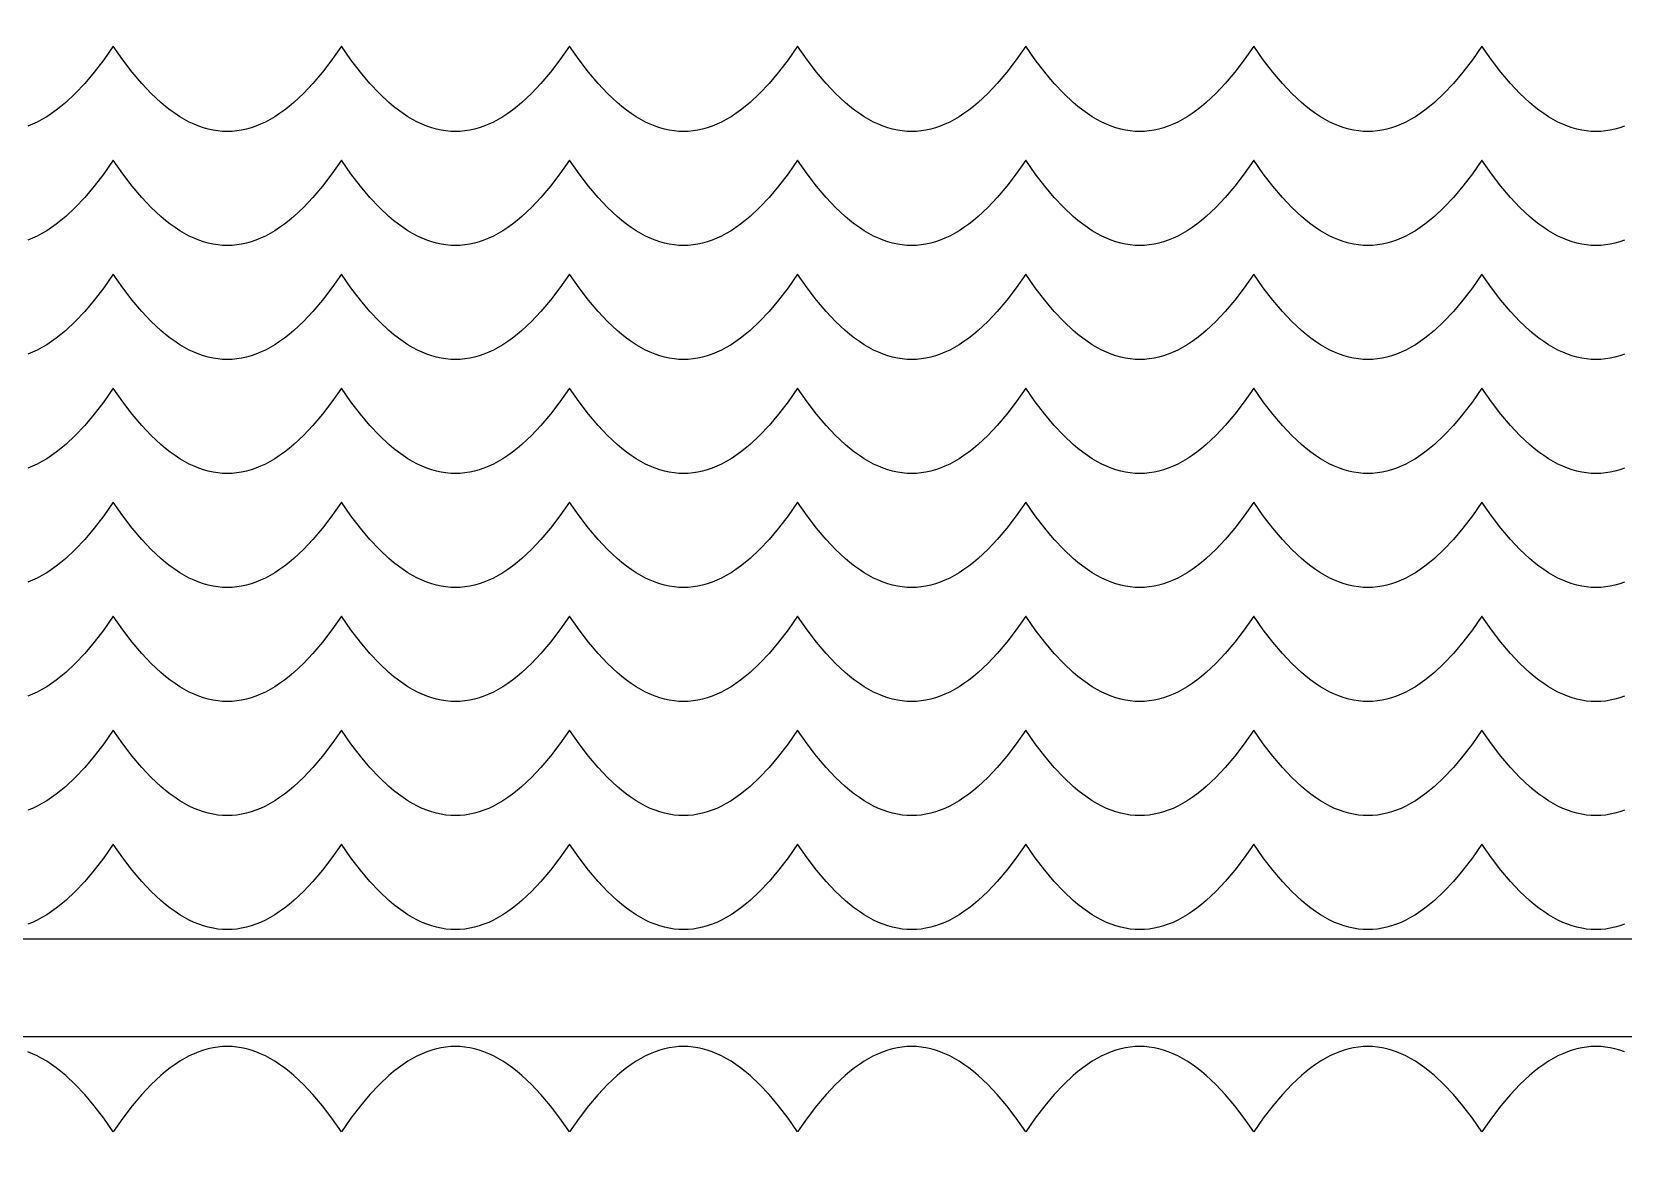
# Model space of a CAD drawing. Extents: x -831 to 1547, y -1426 to -385.
# Drawn here: x 61.6 to 124.4, y -667.8 to -623.8 of the extents above; entities that cross this region are included whole.
import ezdxf

# ---------------------------------------------------------------- set-up
doc = ezdxf.new("R2010")
doc.units = 0
doc.layers.add('CUT', color=18, linetype='CONTINUOUS')
doc.layers.add('ENGRAVE', color=1, linetype='CONTINUOUS')

msp = doc.modelspace()

# ---------------------------------------------------------------- linework, layer by layer
at = {"layer": 'CUT'}
for points in [[(1.841, -627.348), (-1.158, -627.348), (-1.158, -615.348), (1.842, -615.348), (1.841, -583.098), (253.842, -583.098), (253.842, -659.598), (1.842, -659.598)], [(1.841, -695.709), (-1.159, -695.709), (-1.159, -707.709), (1.842, -707.709), (1.841, -739.959), (253.842, -739.959), (253.842, -663.459), (1.842, -663.459)]]:
    msp.add_lwpolyline(points, close=True, dxfattribs=at)
at = {"layer": 'ENGRAVE'}
for points in [[(124.467, -627.512), (124.279, -627.576), (124.092, -627.629), (123.904, -627.67), (123.717, -627.699), (123.529, -627.717), (123.342, -627.723), (123.154, -627.717), (122.967, -627.699), (122.779, -627.67), (122.592, -627.629), (122.404, -627.576), (122.217, -627.512), (122.029, -627.436), (121.842, -627.348), (121.654, -627.248), (121.467, -627.137), (121.279, -627.014), (121.092, -626.879), (120.904, -626.733), (120.717, -626.574), (120.342, -626.223), (119.967, -625.824), (119.592, -625.379), (119.217, -624.887), (118.842, -624.348), (118.467, -624.887), (118.092, -625.379), (117.717, -625.824), (117.342, -626.223), (116.967, -626.574), (116.779, -626.733), (116.592, -626.879), (116.404, -627.014), (116.217, -627.137), (116.029, -627.248), (115.842, -627.348), (115.654, -627.436), (115.467, -627.512), (115.279, -627.576), (115.092, -627.629), (114.904, -627.67), (114.717, -627.699), (114.529, -627.717), (114.342, -627.723), (114.154, -627.717), (113.967, -627.699), (113.779, -627.67), (113.592, -627.629), (113.404, -627.576), (113.217, -627.512), (113.029, -627.436), (112.842, -627.348), (112.654, -627.248), (112.467, -627.137), (112.279, -627.014), (112.092, -626.879), (111.904, -626.733), (111.717, -626.574), (111.342, -626.223), (110.967, -625.824), (110.592, -625.379), (110.217, -624.887), (109.842, -624.348), (109.467, -624.887), (109.092, -625.379), (108.717, -625.824), (108.342, -626.223), (107.967, -626.574), (107.779, -626.733), (107.592, -626.879), (107.404, -627.014), (107.217, -627.137), (107.029, -627.248), (106.842, -627.348), (106.654, -627.436), (106.467, -627.512), (106.279, -627.576), (106.092, -627.629), (105.904, -627.67), (105.717, -627.699), (105.529, -627.717), (105.342, -627.723), (105.154, -627.717), (104.967, -627.699), (104.779, -627.67), (104.592, -627.629), (104.404, -627.576), (104.217, -627.512), (104.029, -627.436), (103.842, -627.348), (103.654, -627.248), (103.467, -627.137), (103.279, -627.014), (103.092, -626.879), (102.904, -626.733), (102.717, -626.574), (102.342, -626.223), (101.967, -625.824), (101.592, -625.379), (101.217, -624.887), (100.842, -624.348), (100.467, -624.887), (100.092, -625.379), (99.717, -625.824), (99.342, -626.223), (98.967, -626.574), (98.779, -626.733), (98.592, -626.879), (98.404, -627.014), (98.217, -627.137), (98.029, -627.248), (97.842, -627.348), (97.654, -627.436), (97.467, -627.512), (97.279, -627.576), (97.092, -627.629), (96.904, -627.67), (96.717, -627.699), (96.529, -627.717), (96.342, -627.723), (96.154, -627.717), (95.967, -627.699), (95.779, -627.67), (95.592, -627.629), (95.404, -627.576), (95.217, -627.512), (95.029, -627.436), (94.842, -627.348), (94.654, -627.248), (94.467, -627.137), (94.279, -627.014), (94.092, -626.879), (93.904, -626.733), (93.717, -626.574), (93.342, -626.223), (92.967, -625.824), (92.592, -625.379), (92.217, -624.887), (91.842, -624.348), (91.467, -624.887), (91.092, -625.379), (90.717, -625.824), (90.342, -626.223), (89.967, -626.574), (89.779, -626.733), (89.592, -626.879), (89.404, -627.014), (89.217, -627.137), (89.029, -627.248), (88.842, -627.348), (88.654, -627.436), (88.467, -627.512), (88.279, -627.576), (88.092, -627.629), (87.904, -627.67), (87.717, -627.699), (87.529, -627.717), (87.342, -627.723), (87.154, -627.717), (86.967, -627.699), (86.779, -627.67), (86.592, -627.629), (86.404, -627.576), (86.217, -627.512), (86.029, -627.436), (85.842, -627.348), (85.654, -627.248), (85.467, -627.137), (85.279, -627.014), (85.092, -626.879), (84.904, -626.733), (84.717, -626.574), (84.342, -626.223), (83.967, -625.824), (83.592, -625.379), (83.217, -624.887), (82.842, -624.348), (82.467, -624.887), (82.092, -625.379), (81.717, -625.824), (81.342, -626.223), (80.967, -626.574), (80.779, -626.733), (80.592, -626.879), (80.404, -627.014), (80.217, -627.137), (80.029, -627.248), (79.842, -627.348), (79.654, -627.436), (79.467, -627.512), (79.279, -627.576), (79.092, -627.629), (78.904, -627.67), (78.717, -627.699), (78.529, -627.717), (78.342, -627.723), (78.154, -627.717), (77.967, -627.699), (77.779, -627.67), (77.592, -627.629), (77.404, -627.576), (77.217, -627.512), (77.029, -627.436), (76.842, -627.348), (76.654, -627.248), (76.467, -627.137), (76.279, -627.014), (76.092, -626.879), (75.904, -626.733), (75.717, -626.574), (75.342, -626.223), (74.967, -625.824), (74.592, -625.379), (74.217, -624.887), (73.842, -624.348), (73.467, -624.887), (73.092, -625.379), (72.717, -625.824), (72.342, -626.223), (71.967, -626.574), (71.779, -626.733), (71.592, -626.879), (71.404, -627.014), (71.217, -627.137), (71.029, -627.248), (70.842, -627.348), (70.654, -627.436), (70.467, -627.512), (70.279, -627.576), (70.092, -627.629), (69.904, -627.67), (69.717, -627.699), (69.529, -627.717), (69.342, -627.723), (69.154, -627.717), (68.967, -627.699), (68.779, -627.67), (68.592, -627.629), (68.404, -627.576), (68.217, -627.512), (68.029, -627.436), (67.842, -627.348), (67.654, -627.248), (67.467, -627.137), (67.279, -627.014), (67.092, -626.879), (66.904, -626.733), (66.717, -626.574), (66.342, -626.223), (65.967, -625.824), (65.592, -625.379), (65.217, -624.887), (64.842, -624.348), (64.467, -624.887), (64.092, -625.379), (63.717, -625.824), (63.342, -626.223), (62.967, -626.574), (62.779, -626.733), (62.592, -626.879), (62.404, -627.014), (62.217, -627.137), (62.029, -627.248), (61.842, -627.348), (61.654, -627.436), (61.467, -627.512)], [(124.467, -632.012), (124.279, -632.076), (124.092, -632.129), (123.904, -632.17), (123.717, -632.199), (123.529, -632.217), (123.342, -632.223), (123.154, -632.217), (122.967, -632.199), (122.779, -632.17), (122.592, -632.129), (122.404, -632.076), (122.217, -632.012), (122.029, -631.936), (121.842, -631.848), (121.654, -631.748), (121.467, -631.637), (121.279, -631.514), (121.092, -631.379), (120.904, -631.233), (120.717, -631.074), (120.342, -630.723), (119.967, -630.324), (119.592, -629.879), (119.217, -629.387), (118.842, -628.848), (118.467, -629.387), (118.092, -629.879), (117.717, -630.324), (117.342, -630.723), (116.967, -631.074), (116.779, -631.233), (116.592, -631.379), (116.404, -631.514), (116.217, -631.637), (116.029, -631.748), (115.842, -631.848), (115.654, -631.936), (115.467, -632.012), (115.279, -632.076), (115.092, -632.129), (114.904, -632.17), (114.717, -632.199), (114.529, -632.217), (114.342, -632.223), (114.154, -632.217), (113.967, -632.199), (113.779, -632.17), (113.592, -632.129), (113.404, -632.076), (113.217, -632.012), (113.029, -631.936), (112.842, -631.848), (112.654, -631.748), (112.467, -631.637), (112.279, -631.514), (112.092, -631.379), (111.904, -631.233), (111.717, -631.074), (111.342, -630.723), (110.967, -630.324), (110.592, -629.879), (110.217, -629.387), (109.842, -628.848), (109.467, -629.387), (109.092, -629.879), (108.717, -630.324), (108.342, -630.723), (107.967, -631.074), (107.779, -631.233), (107.592, -631.379), (107.404, -631.514), (107.217, -631.637), (107.029, -631.748), (106.842, -631.848), (106.654, -631.936), (106.467, -632.012), (106.279, -632.076), (106.092, -632.129), (105.904, -632.17), (105.717, -632.199), (105.529, -632.217), (105.342, -632.223), (105.154, -632.217), (104.967, -632.199), (104.779, -632.17), (104.592, -632.129), (104.404, -632.076), (104.217, -632.012), (104.029, -631.936), (103.842, -631.848), (103.654, -631.748), (103.467, -631.637), (103.279, -631.514), (103.092, -631.379), (102.904, -631.233), (102.717, -631.074), (102.342, -630.723), (101.967, -630.324), (101.592, -629.879), (101.217, -629.387), (100.842, -628.848), (100.467, -629.387), (100.092, -629.879), (99.717, -630.324), (99.342, -630.723), (98.967, -631.074), (98.779, -631.233), (98.592, -631.379), (98.404, -631.514), (98.217, -631.637), (98.029, -631.748), (97.842, -631.848), (97.654, -631.936), (97.467, -632.012), (97.279, -632.076), (97.092, -632.129), (96.904, -632.17), (96.717, -632.199), (96.529, -632.217), (96.342, -632.223), (96.154, -632.217), (95.967, -632.199), (95.779, -632.17), (95.592, -632.129), (95.404, -632.076), (95.217, -632.012), (95.029, -631.936), (94.842, -631.848), (94.654, -631.748), (94.467, -631.637), (94.279, -631.514), (94.092, -631.379), (93.904, -631.233), (93.717, -631.074), (93.342, -630.723), (92.967, -630.324), (92.592, -629.879), (92.217, -629.387), (91.842, -628.848), (91.467, -629.387), (91.092, -629.879), (90.717, -630.324), (90.342, -630.723), (89.967, -631.074), (89.779, -631.233), (89.592, -631.379), (89.404, -631.514), (89.217, -631.637), (89.029, -631.748), (88.842, -631.848), (88.654, -631.936), (88.467, -632.012), (88.279, -632.076), (88.092, -632.129), (87.904, -632.17), (87.717, -632.199), (87.529, -632.217), (87.342, -632.223), (87.154, -632.217), (86.967, -632.199), (86.779, -632.17), (86.592, -632.129), (86.404, -632.076), (86.217, -632.012), (86.029, -631.936), (85.842, -631.848), (85.654, -631.748), (85.467, -631.637), (85.279, -631.514), (85.092, -631.379), (84.904, -631.233), (84.717, -631.074), (84.342, -630.723), (83.967, -630.324), (83.592, -629.879), (83.217, -629.387), (82.842, -628.848), (82.467, -629.387), (82.092, -629.879), (81.717, -630.324), (81.342, -630.723), (80.967, -631.074), (80.779, -631.233), (80.592, -631.379), (80.404, -631.514), (80.217, -631.637), (80.029, -631.748), (79.842, -631.848), (79.654, -631.936), (79.467, -632.012), (79.279, -632.076), (79.092, -632.129), (78.904, -632.17), (78.717, -632.199), (78.529, -632.217), (78.342, -632.223), (78.154, -632.217), (77.967, -632.199), (77.779, -632.17), (77.592, -632.129), (77.404, -632.076), (77.217, -632.012), (77.029, -631.936), (76.842, -631.848), (76.654, -631.748), (76.467, -631.637), (76.279, -631.514), (76.092, -631.379), (75.904, -631.233), (75.717, -631.074), (75.342, -630.723), (74.967, -630.324), (74.592, -629.879), (74.217, -629.387), (73.842, -628.848), (73.467, -629.387), (73.092, -629.879), (72.717, -630.324), (72.342, -630.723), (71.967, -631.074), (71.779, -631.233), (71.592, -631.379), (71.404, -631.514), (71.217, -631.637), (71.029, -631.748), (70.842, -631.848), (70.654, -631.936), (70.467, -632.012), (70.279, -632.076), (70.092, -632.129), (69.904, -632.17), (69.717, -632.199), (69.529, -632.217), (69.342, -632.223), (69.154, -632.217), (68.967, -632.199), (68.779, -632.17), (68.592, -632.129), (68.404, -632.076), (68.217, -632.012), (68.029, -631.936), (67.842, -631.848), (67.654, -631.748), (67.467, -631.637), (67.279, -631.514), (67.092, -631.379), (66.904, -631.233), (66.717, -631.074), (66.342, -630.723), (65.967, -630.324), (65.592, -629.879), (65.217, -629.387), (64.842, -628.848), (64.467, -629.387), (64.092, -629.879), (63.717, -630.324), (63.342, -630.723), (62.967, -631.074), (62.779, -631.233), (62.592, -631.379), (62.404, -631.514), (62.217, -631.637), (62.029, -631.748), (61.842, -631.848), (61.654, -631.936), (61.467, -632.012)], [(124.467, -636.512), (124.279, -636.576), (124.092, -636.629), (123.904, -636.67), (123.717, -636.699), (123.529, -636.717), (123.342, -636.723), (123.154, -636.717), (122.967, -636.699), (122.779, -636.67), (122.592, -636.629), (122.404, -636.576), (122.217, -636.512), (122.029, -636.436), (121.842, -636.348), (121.654, -636.248), (121.467, -636.137), (121.279, -636.014), (121.092, -635.879), (120.904, -635.733), (120.717, -635.574), (120.342, -635.223), (119.967, -634.824), (119.592, -634.379), (119.217, -633.887), (118.842, -633.348), (118.467, -633.887), (118.092, -634.379), (117.717, -634.824), (117.342, -635.223), (116.967, -635.574), (116.779, -635.733), (116.592, -635.879), (116.404, -636.014), (116.217, -636.137), (116.029, -636.248), (115.842, -636.348), (115.654, -636.436), (115.467, -636.512), (115.279, -636.576), (115.092, -636.629), (114.904, -636.67), (114.717, -636.699), (114.529, -636.717), (114.342, -636.723), (114.154, -636.717), (113.967, -636.699), (113.779, -636.67), (113.592, -636.629), (113.404, -636.576), (113.217, -636.512), (113.029, -636.436), (112.842, -636.348), (112.654, -636.248), (112.467, -636.137), (112.279, -636.014), (112.092, -635.879), (111.904, -635.733), (111.717, -635.574), (111.342, -635.223), (110.967, -634.824), (110.592, -634.379), (110.217, -633.887), (109.842, -633.348), (109.467, -633.887), (109.092, -634.379), (108.717, -634.824), (108.342, -635.223), (107.967, -635.574), (107.779, -635.733), (107.592, -635.879), (107.404, -636.014), (107.217, -636.137), (107.029, -636.248), (106.842, -636.348), (106.654, -636.436), (106.467, -636.512), (106.279, -636.576), (106.092, -636.629), (105.904, -636.67), (105.717, -636.699), (105.529, -636.717), (105.342, -636.723), (105.154, -636.717), (104.967, -636.699), (104.779, -636.67), (104.592, -636.629), (104.404, -636.576), (104.217, -636.512), (104.029, -636.436), (103.842, -636.348), (103.654, -636.248), (103.467, -636.137), (103.279, -636.014), (103.092, -635.879), (102.904, -635.733), (102.717, -635.574), (102.342, -635.223), (101.967, -634.824), (101.592, -634.379), (101.217, -633.887), (100.842, -633.348), (100.467, -633.887), (100.092, -634.379), (99.717, -634.824), (99.342, -635.223), (98.967, -635.574), (98.779, -635.733), (98.592, -635.879), (98.404, -636.014), (98.217, -636.137), (98.029, -636.248), (97.842, -636.348), (97.654, -636.436), (97.467, -636.512), (97.279, -636.576), (97.092, -636.629), (96.904, -636.67), (96.717, -636.699), (96.529, -636.717), (96.342, -636.723), (96.154, -636.717), (95.967, -636.699), (95.779, -636.67), (95.592, -636.629), (95.404, -636.576), (95.217, -636.512), (95.029, -636.436), (94.842, -636.348), (94.654, -636.248), (94.467, -636.137), (94.279, -636.014), (94.092, -635.879), (93.904, -635.733), (93.717, -635.574), (93.342, -635.223), (92.967, -634.824), (92.592, -634.379), (92.217, -633.887), (91.842, -633.348), (91.467, -633.887), (91.092, -634.379), (90.717, -634.824), (90.342, -635.223), (89.967, -635.574), (89.779, -635.733), (89.592, -635.879), (89.404, -636.014), (89.217, -636.137), (89.029, -636.248), (88.842, -636.348), (88.654, -636.436), (88.467, -636.512), (88.279, -636.576), (88.092, -636.629), (87.904, -636.67), (87.717, -636.699), (87.529, -636.717), (87.342, -636.723), (87.154, -636.717), (86.967, -636.699), (86.779, -636.67), (86.592, -636.629), (86.404, -636.576), (86.217, -636.512), (86.029, -636.436), (85.842, -636.348), (85.654, -636.248), (85.467, -636.137), (85.279, -636.014), (85.092, -635.879), (84.904, -635.733), (84.717, -635.574), (84.342, -635.223), (83.967, -634.824), (83.592, -634.379), (83.217, -633.887), (82.842, -633.348), (82.467, -633.887), (82.092, -634.379), (81.717, -634.824), (81.342, -635.223), (80.967, -635.574), (80.779, -635.733), (80.592, -635.879), (80.404, -636.014), (80.217, -636.137), (80.029, -636.248), (79.842, -636.348), (79.654, -636.436), (79.467, -636.512), (79.279, -636.576), (79.092, -636.629), (78.904, -636.67), (78.717, -636.699), (78.529, -636.717), (78.342, -636.723), (78.154, -636.717), (77.967, -636.699), (77.779, -636.67), (77.592, -636.629), (77.404, -636.576), (77.217, -636.512), (77.029, -636.436), (76.842, -636.348), (76.654, -636.248), (76.467, -636.137), (76.279, -636.014), (76.092, -635.879), (75.904, -635.733), (75.717, -635.574), (75.342, -635.223), (74.967, -634.824), (74.592, -634.379), (74.217, -633.887), (73.842, -633.348), (73.467, -633.887), (73.092, -634.379), (72.717, -634.824), (72.342, -635.223), (71.967, -635.574), (71.779, -635.733), (71.592, -635.879), (71.404, -636.014), (71.217, -636.137), (71.029, -636.248), (70.842, -636.348), (70.654, -636.436), (70.467, -636.512), (70.279, -636.576), (70.092, -636.629), (69.904, -636.67), (69.717, -636.699), (69.529, -636.717), (69.342, -636.723), (69.154, -636.717), (68.967, -636.699), (68.779, -636.67), (68.592, -636.629), (68.404, -636.576), (68.217, -636.512), (68.029, -636.436), (67.842, -636.348), (67.654, -636.248), (67.467, -636.137), (67.279, -636.014), (67.092, -635.879), (66.904, -635.733), (66.717, -635.574), (66.342, -635.223), (65.967, -634.824), (65.592, -634.379), (65.217, -633.887), (64.842, -633.348), (64.467, -633.887), (64.092, -634.379), (63.717, -634.824), (63.342, -635.223), (62.967, -635.574), (62.779, -635.733), (62.592, -635.879), (62.404, -636.014), (62.217, -636.137), (62.029, -636.248), (61.842, -636.348), (61.654, -636.436), (61.467, -636.512)], [(124.467, -641.012), (124.279, -641.076), (124.092, -641.129), (123.904, -641.17), (123.717, -641.199), (123.529, -641.217), (123.342, -641.223), (123.154, -641.217), (122.967, -641.199), (122.779, -641.17), (122.592, -641.129), (122.404, -641.076), (122.217, -641.012), (122.029, -640.936), (121.842, -640.848), (121.654, -640.748), (121.467, -640.637), (121.279, -640.514), (121.092, -640.379), (120.904, -640.233), (120.717, -640.074), (120.342, -639.723), (119.967, -639.324), (119.592, -638.879), (119.217, -638.387), (118.842, -637.848), (118.467, -638.387), (118.092, -638.879), (117.717, -639.324), (117.342, -639.723), (116.967, -640.074), (116.779, -640.233), (116.592, -640.379), (116.404, -640.514), (116.217, -640.637), (116.029, -640.748), (115.842, -640.848), (115.654, -640.936), (115.467, -641.012), (115.279, -641.076), (115.092, -641.129), (114.904, -641.17), (114.717, -641.199), (114.529, -641.217), (114.342, -641.223), (114.154, -641.217), (113.967, -641.199), (113.779, -641.17), (113.592, -641.129), (113.404, -641.076), (113.217, -641.012), (113.029, -640.936), (112.842, -640.848), (112.654, -640.748), (112.467, -640.637), (112.279, -640.514), (112.092, -640.379), (111.904, -640.233), (111.717, -640.074), (111.342, -639.723), (110.967, -639.324), (110.592, -638.879), (110.217, -638.387), (109.842, -637.848), (109.467, -638.387), (109.092, -638.879), (108.717, -639.324), (108.342, -639.723), (107.967, -640.074), (107.779, -640.233), (107.592, -640.379), (107.404, -640.514), (107.217, -640.637), (107.029, -640.748), (106.842, -640.848), (106.654, -640.936), (106.467, -641.012), (106.279, -641.076), (106.092, -641.129), (105.904, -641.17), (105.717, -641.199), (105.529, -641.217), (105.342, -641.223), (105.154, -641.217), (104.967, -641.199), (104.779, -641.17), (104.592, -641.129), (104.404, -641.076), (104.217, -641.012), (104.029, -640.936), (103.842, -640.848), (103.654, -640.748), (103.467, -640.637), (103.279, -640.514), (103.092, -640.379), (102.904, -640.233), (102.717, -640.074), (102.342, -639.723), (101.967, -639.324), (101.592, -638.879), (101.217, -638.387), (100.842, -637.848), (100.467, -638.387), (100.092, -638.879), (99.717, -639.324), (99.342, -639.723), (98.967, -640.074), (98.779, -640.233), (98.592, -640.379), (98.404, -640.514), (98.217, -640.637), (98.029, -640.748), (97.842, -640.848), (97.654, -640.936), (97.467, -641.012), (97.279, -641.076), (97.092, -641.129), (96.904, -641.17), (96.717, -641.199), (96.529, -641.217), (96.342, -641.223), (96.154, -641.217), (95.967, -641.199), (95.779, -641.17), (95.592, -641.129), (95.404, -641.076), (95.217, -641.012), (95.029, -640.936), (94.842, -640.848), (94.654, -640.748), (94.467, -640.637), (94.279, -640.514), (94.092, -640.379), (93.904, -640.233), (93.717, -640.074), (93.342, -639.723), (92.967, -639.324), (92.592, -638.879), (92.217, -638.387), (91.842, -637.848), (91.467, -638.387), (91.092, -638.879), (90.717, -639.324), (90.342, -639.723), (89.967, -640.074), (89.779, -640.233), (89.592, -640.379), (89.404, -640.514), (89.217, -640.637), (89.029, -640.748), (88.842, -640.848), (88.654, -640.936), (88.467, -641.012), (88.279, -641.076), (88.092, -641.129), (87.904, -641.17), (87.717, -641.199), (87.529, -641.217), (87.342, -641.223), (87.154, -641.217), (86.967, -641.199), (86.779, -641.17), (86.592, -641.129), (86.404, -641.076), (86.217, -641.012), (86.029, -640.936), (85.842, -640.848), (85.654, -640.748), (85.467, -640.637), (85.279, -640.514), (85.092, -640.379), (84.904, -640.233), (84.717, -640.074), (84.342, -639.723), (83.967, -639.324), (83.592, -638.879), (83.217, -638.387), (82.842, -637.848), (82.467, -638.387), (82.092, -638.879), (81.717, -639.324), (81.342, -639.723), (80.967, -640.074), (80.779, -640.233), (80.592, -640.379), (80.404, -640.514), (80.217, -640.637), (80.029, -640.748), (79.842, -640.848), (79.654, -640.936), (79.467, -641.012), (79.279, -641.076), (79.092, -641.129), (78.904, -641.17), (78.717, -641.199), (78.529, -641.217), (78.342, -641.223), (78.154, -641.217), (77.967, -641.199), (77.779, -641.17), (77.592, -641.129), (77.404, -641.076), (77.217, -641.012), (77.029, -640.936), (76.842, -640.848), (76.654, -640.748), (76.467, -640.637), (76.279, -640.514), (76.092, -640.379), (75.904, -640.233), (75.717, -640.074), (75.342, -639.723), (74.967, -639.324), (74.592, -638.879), (74.217, -638.387), (73.842, -637.848), (73.467, -638.387), (73.092, -638.879), (72.717, -639.324), (72.342, -639.723), (71.967, -640.074), (71.779, -640.233), (71.592, -640.379), (71.404, -640.514), (71.217, -640.637), (71.029, -640.748), (70.842, -640.848), (70.654, -640.936), (70.467, -641.012), (70.279, -641.076), (70.092, -641.129), (69.904, -641.17), (69.717, -641.199), (69.529, -641.217), (69.342, -641.223), (69.154, -641.217), (68.967, -641.199), (68.779, -641.17), (68.592, -641.129), (68.404, -641.076), (68.217, -641.012), (68.029, -640.936), (67.842, -640.848), (67.654, -640.748), (67.467, -640.637), (67.279, -640.514), (67.092, -640.379), (66.904, -640.233), (66.717, -640.074), (66.342, -639.723), (65.967, -639.324), (65.592, -638.879), (65.217, -638.387), (64.842, -637.848), (64.467, -638.387), (64.092, -638.879), (63.717, -639.324), (63.342, -639.723), (62.967, -640.074), (62.779, -640.233), (62.592, -640.379), (62.404, -640.514), (62.217, -640.637), (62.029, -640.748), (61.842, -640.848), (61.654, -640.936), (61.467, -641.012)], [(124.467, -645.512), (124.279, -645.576), (124.092, -645.629), (123.904, -645.67), (123.717, -645.699), (123.529, -645.717), (123.342, -645.723), (123.154, -645.717), (122.967, -645.699), (122.779, -645.67), (122.592, -645.629), (122.404, -645.576), (122.217, -645.512), (122.029, -645.436), (121.842, -645.348), (121.654, -645.248), (121.467, -645.137), (121.279, -645.014), (121.092, -644.879), (120.904, -644.733), (120.717, -644.574), (120.342, -644.223), (119.967, -643.824), (119.592, -643.379), (119.217, -642.887), (118.842, -642.348), (118.467, -642.887), (118.092, -643.379), (117.717, -643.824), (117.342, -644.223), (116.967, -644.574), (116.779, -644.733), (116.592, -644.879), (116.404, -645.014), (116.217, -645.137), (116.029, -645.248), (115.842, -645.348), (115.654, -645.436), (115.467, -645.512), (115.279, -645.576), (115.092, -645.629), (114.904, -645.67), (114.717, -645.699), (114.529, -645.717), (114.342, -645.723), (114.154, -645.717), (113.967, -645.699), (113.779, -645.67), (113.592, -645.629), (113.404, -645.576), (113.217, -645.512), (113.029, -645.436), (112.842, -645.348), (112.654, -645.248), (112.467, -645.137), (112.279, -645.014), (112.092, -644.879), (111.904, -644.733), (111.717, -644.574), (111.342, -644.223), (110.967, -643.824), (110.592, -643.379), (110.217, -642.887), (109.842, -642.348), (109.467, -642.887), (109.092, -643.379), (108.717, -643.824), (108.342, -644.223), (107.967, -644.574), (107.779, -644.733), (107.592, -644.879), (107.404, -645.014), (107.217, -645.137), (107.029, -645.248), (106.842, -645.348), (106.654, -645.436), (106.467, -645.512), (106.279, -645.576), (106.092, -645.629), (105.904, -645.67), (105.717, -645.699), (105.529, -645.717), (105.342, -645.723), (105.154, -645.717), (104.967, -645.699), (104.779, -645.67), (104.592, -645.629), (104.404, -645.576), (104.217, -645.512), (104.029, -645.436), (103.842, -645.348), (103.654, -645.248), (103.467, -645.137), (103.279, -645.014), (103.092, -644.879), (102.904, -644.733), (102.717, -644.574), (102.342, -644.223), (101.967, -643.824), (101.592, -643.379), (101.217, -642.887), (100.842, -642.348), (100.467, -642.887), (100.092, -643.379), (99.717, -643.824), (99.342, -644.223), (98.967, -644.574), (98.779, -644.733), (98.592, -644.879), (98.405, -645.014), (98.217, -645.137), (98.029, -645.248), (97.842, -645.348), (97.655, -645.436), (97.467, -645.512), (97.28, -645.576), (97.092, -645.629), (96.905, -645.67), (96.717, -645.699), (96.53, -645.717), (96.342, -645.723), (96.154, -645.717), (95.967, -645.699), (95.779, -645.67), (95.592, -645.629), (95.404, -645.576), (95.217, -645.512), (95.029, -645.436), (94.842, -645.348), (94.654, -645.248), (94.467, -645.137), (94.279, -645.014), (94.092, -644.879), (93.904, -644.733), (93.717, -644.574), (93.342, -644.223), (92.967, -643.824), (92.592, -643.379), (92.217, -642.887), (91.842, -642.348), (91.467, -642.887), (91.092, -643.379), (90.717, -643.824), (90.342, -644.223), (89.967, -644.574), (89.779, -644.733), (89.592, -644.879), (89.404, -645.014), (89.217, -645.137), (89.029, -645.248), (88.842, -645.348), (88.654, -645.436), (88.467, -645.512), (88.279, -645.576), (88.092, -645.629), (87.904, -645.67), (87.717, -645.699), (87.529, -645.717), (87.342, -645.723), (87.154, -645.717), (86.967, -645.699), (86.779, -645.67), (86.592, -645.629), (86.404, -645.576), (86.217, -645.512), (86.029, -645.436), (85.842, -645.348), (85.654, -645.248), (85.467, -645.137), (85.279, -645.014), (85.092, -644.879), (84.904, -644.733), (84.717, -644.574), (84.342, -644.223), (83.967, -643.824), (83.592, -643.379), (83.217, -642.887), (82.842, -642.348), (82.467, -642.887), (82.092, -643.379), (81.717, -643.824), (81.342, -644.223), (80.967, -644.574), (80.779, -644.733), (80.592, -644.879), (80.404, -645.014), (80.217, -645.137), (80.029, -645.248), (79.842, -645.348), (79.654, -645.436), (79.467, -645.512), (79.279, -645.576), (79.092, -645.629), (78.904, -645.67), (78.717, -645.699), (78.529, -645.717), (78.342, -645.723), (78.154, -645.717), (77.967, -645.699), (77.779, -645.67), (77.592, -645.629), (77.404, -645.576), (77.217, -645.512), (77.029, -645.436), (76.842, -645.348), (76.654, -645.248), (76.467, -645.137), (76.279, -645.014), (76.092, -644.879), (75.904, -644.733), (75.717, -644.574), (75.342, -644.223), (74.967, -643.824), (74.592, -643.379), (74.217, -642.887), (73.842, -642.348), (73.467, -642.887), (73.092, -643.379), (72.717, -643.824), (72.342, -644.223), (71.967, -644.574), (71.779, -644.733), (71.592, -644.879), (71.404, -645.014), (71.217, -645.137), (71.029, -645.248), (70.842, -645.348), (70.654, -645.436), (70.467, -645.512), (70.279, -645.576), (70.092, -645.629), (69.904, -645.67), (69.717, -645.699), (69.529, -645.717), (69.342, -645.723), (69.154, -645.717), (68.967, -645.699), (68.779, -645.67), (68.592, -645.629), (68.404, -645.576), (68.217, -645.512), (68.029, -645.436), (67.842, -645.348), (67.654, -645.248), (67.467, -645.137), (67.279, -645.014), (67.092, -644.879), (66.904, -644.733), (66.717, -644.574), (66.342, -644.223), (65.967, -643.824), (65.592, -643.379), (65.217, -642.887), (64.842, -642.348), (64.467, -642.887), (64.092, -643.379), (63.717, -643.824), (63.342, -644.223), (62.967, -644.574), (62.779, -644.733), (62.592, -644.879), (62.404, -645.014), (62.217, -645.137), (62.029, -645.248), (61.842, -645.348), (61.654, -645.436), (61.467, -645.512)], [(124.467, -650.012), (124.279, -650.076), (124.092, -650.129), (123.904, -650.17), (123.717, -650.2), (123.529, -650.217), (123.342, -650.223), (123.154, -650.217), (122.967, -650.2), (122.779, -650.17), (122.592, -650.129), (122.404, -650.076), (122.217, -650.012), (122.029, -649.936), (121.842, -649.848), (121.654, -649.748), (121.467, -649.637), (121.279, -649.514), (121.092, -649.379), (120.904, -649.233), (120.717, -649.074), (120.342, -648.723), (119.967, -648.324), (119.592, -647.879), (119.217, -647.387), (118.842, -646.848), (118.467, -647.387), (118.092, -647.879), (117.717, -648.325), (117.342, -648.723), (116.967, -649.074), (116.779, -649.233), (116.592, -649.379), (116.404, -649.514), (116.217, -649.637), (116.029, -649.748), (115.842, -649.848), (115.654, -649.936), (115.467, -650.012), (115.279, -650.076), (115.092, -650.129), (114.904, -650.17), (114.717, -650.199), (114.529, -650.217), (114.342, -650.223), (114.154, -650.217), (113.967, -650.199), (113.779, -650.17), (113.592, -650.129), (113.404, -650.076), (113.217, -650.012), (113.029, -649.936), (112.842, -649.848), (112.654, -649.748), (112.467, -649.637), (112.279, -649.514), (112.092, -649.379), (111.904, -649.233), (111.717, -649.074), (111.342, -648.723), (110.967, -648.324), (110.592, -647.879), (110.217, -647.387), (109.842, -646.848), (109.467, -647.387), (109.092, -647.879), (108.717, -648.324), (108.342, -648.723), (107.967, -649.074), (107.779, -649.233), (107.592, -649.379), (107.404, -649.514), (107.217, -649.637), (107.029, -649.748), (106.842, -649.848), (106.654, -649.936), (106.467, -650.012), (106.279, -650.076), (106.092, -650.129), (105.904, -650.17), (105.717, -650.199), (105.529, -650.217), (105.342, -650.223), (105.154, -650.217), (104.967, -650.199), (104.779, -650.17), (104.592, -650.129), (104.404, -650.076), (104.217, -650.012), (104.029, -649.936), (103.842, -649.848), (103.654, -649.748), (103.467, -649.637), (103.279, -649.514), (103.092, -649.379), (102.904, -649.233), (102.717, -649.074), (102.342, -648.723), (101.967, -648.324), (101.592, -647.879), (101.217, -647.387), (100.842, -646.848), (100.467, -647.387), (100.092, -647.879), (99.717, -648.324), (99.342, -648.723), (98.967, -649.074), (98.779, -649.233), (98.592, -649.379), (98.404, -649.514), (98.217, -649.637), (98.029, -649.748), (97.842, -649.848), (97.654, -649.936), (97.467, -650.012), (97.279, -650.076), (97.092, -650.129), (96.904, -650.17), (96.717, -650.199), (96.529, -650.217), (96.342, -650.223), (96.154, -650.217), (95.967, -650.199), (95.779, -650.17), (95.592, -650.129), (95.404, -650.076), (95.217, -650.012), (95.029, -649.936), (94.842, -649.848), (94.654, -649.748), (94.467, -649.637), (94.279, -649.514), (94.092, -649.379), (93.904, -649.233), (93.717, -649.074), (93.342, -648.723), (92.967, -648.324), (92.592, -647.879), (92.217, -647.387), (91.842, -646.848), (91.467, -647.387), (91.092, -647.879), (90.717, -648.324), (90.342, -648.723), (89.967, -649.074), (89.779, -649.233), (89.592, -649.379), (89.404, -649.514), (89.217, -649.637), (89.029, -649.748), (88.842, -649.848), (88.654, -649.936), (88.467, -650.012), (88.279, -650.076), (88.092, -650.129), (87.904, -650.17), (87.717, -650.199), (87.529, -650.217), (87.342, -650.223), (87.154, -650.217), (86.967, -650.199), (86.779, -650.17), (86.592, -650.129), (86.404, -650.076), (86.217, -650.012), (86.029, -649.936), (85.842, -649.848), (85.654, -649.748), (85.467, -649.637), (85.279, -649.514), (85.092, -649.379), (84.904, -649.233), (84.717, -649.074), (84.342, -648.723), (83.967, -648.324), (83.592, -647.879), (83.217, -647.387), (82.842, -646.848), (82.467, -647.387), (82.092, -647.879), (81.717, -648.324), (81.342, -648.723), (80.967, -649.074), (80.779, -649.233), (80.592, -649.379), (80.404, -649.514), (80.217, -649.637), (80.029, -649.748), (79.842, -649.848), (79.654, -649.936), (79.467, -650.012), (79.279, -650.076), (79.092, -650.129), (78.904, -650.17), (78.717, -650.199), (78.529, -650.217), (78.342, -650.223), (78.154, -650.217), (77.967, -650.199), (77.779, -650.17), (77.592, -650.129), (77.404, -650.076), (77.217, -650.012), (77.029, -649.936), (76.842, -649.848), (76.654, -649.748), (76.467, -649.637), (76.279, -649.514), (76.092, -649.379), (75.904, -649.233), (75.717, -649.074), (75.342, -648.723), (74.967, -648.324), (74.592, -647.879), (74.217, -647.387), (73.842, -646.848), (73.467, -647.387), (73.092, -647.879), (72.717, -648.324), (72.342, -648.723), (71.967, -649.074), (71.779, -649.233), (71.592, -649.379), (71.404, -649.514), (71.217, -649.637), (71.029, -649.748), (70.842, -649.848), (70.654, -649.936), (70.467, -650.012), (70.279, -650.076), (70.092, -650.129), (69.904, -650.17), (69.717, -650.199), (69.529, -650.217), (69.342, -650.223), (69.154, -650.217), (68.967, -650.199), (68.779, -650.17), (68.592, -650.129), (68.404, -650.076), (68.217, -650.012), (68.029, -649.936), (67.842, -649.848), (67.654, -649.748), (67.467, -649.637), (67.279, -649.514), (67.092, -649.379), (66.904, -649.233), (66.717, -649.074), (66.342, -648.723), (65.967, -648.324), (65.592, -647.879), (65.217, -647.387), (64.842, -646.848), (64.467, -647.387), (64.092, -647.879), (63.717, -648.324), (63.342, -648.723), (62.967, -649.074), (62.779, -649.233), (62.592, -649.379), (62.404, -649.514), (62.217, -649.637), (62.029, -649.748), (61.842, -649.848), (61.654, -649.936), (61.467, -650.012)], [(124.467, -654.512), (124.279, -654.576), (124.092, -654.629), (123.904, -654.67), (123.717, -654.7), (123.529, -654.717), (123.342, -654.723), (123.154, -654.717), (122.967, -654.7), (122.779, -654.67), (122.592, -654.629), (122.404, -654.576), (122.217, -654.512), (122.029, -654.436), (121.842, -654.348), (121.654, -654.248), (121.467, -654.137), (121.279, -654.014), (121.092, -653.879), (120.904, -653.733), (120.717, -653.574), (120.342, -653.223), (119.967, -652.824), (119.592, -652.379), (119.217, -651.887), (118.842, -651.348), (118.467, -651.887), (118.092, -652.379), (117.717, -652.824), (117.342, -653.223), (116.967, -653.574), (116.779, -653.733), (116.592, -653.879), (116.404, -654.014), (116.217, -654.137), (116.029, -654.248), (115.842, -654.348), (115.654, -654.436), (115.467, -654.512), (115.279, -654.576), (115.092, -654.629), (114.904, -654.67), (114.717, -654.699), (114.529, -654.717), (114.342, -654.723), (114.154, -654.717), (113.967, -654.699), (113.779, -654.67), (113.592, -654.629), (113.404, -654.576), (113.217, -654.512), (113.029, -654.436), (112.842, -654.348), (112.654, -654.248), (112.467, -654.137), (112.279, -654.014), (112.092, -653.879), (111.904, -653.733), (111.717, -653.574), (111.342, -653.223), (110.967, -652.824), (110.592, -652.379), (110.217, -651.887), (109.842, -651.348), (109.467, -651.887), (109.092, -652.379), (108.717, -652.824), (108.342, -653.223), (107.967, -653.574), (107.779, -653.733), (107.592, -653.879), (107.404, -654.014), (107.217, -654.137), (107.029, -654.248), (106.842, -654.348), (106.654, -654.436), (106.467, -654.512), (106.279, -654.576), (106.092, -654.629), (105.904, -654.67), (105.717, -654.699), (105.529, -654.717), (105.342, -654.723), (105.154, -654.717), (104.967, -654.699), (104.779, -654.67), (104.592, -654.629), (104.404, -654.576), (104.217, -654.512), (104.029, -654.436), (103.842, -654.348), (103.654, -654.248), (103.467, -654.137), (103.279, -654.014), (103.092, -653.879), (102.904, -653.733), (102.717, -653.574), (102.342, -653.223), (101.967, -652.824), (101.592, -652.379), (101.217, -651.887), (100.842, -651.348), (100.467, -651.887), (100.092, -652.379), (99.717, -652.824), (99.342, -653.223), (98.967, -653.574), (98.779, -653.733), (98.592, -653.879), (98.404, -654.014), (98.217, -654.137), (98.029, -654.248), (97.842, -654.348), (97.654, -654.436), (97.467, -654.512), (97.279, -654.576), (97.092, -654.629), (96.904, -654.67), (96.717, -654.699), (96.529, -654.717), (96.342, -654.723), (96.154, -654.717), (95.967, -654.699), (95.779, -654.67), (95.592, -654.629), (95.404, -654.576), (95.217, -654.512), (95.029, -654.436), (94.842, -654.348), (94.654, -654.248), (94.467, -654.137), (94.279, -654.014), (94.092, -653.879), (93.904, -653.733), (93.717, -653.574), (93.342, -653.223), (92.967, -652.824), (92.592, -652.379), (92.217, -651.887), (91.842, -651.348), (91.467, -651.887), (91.092, -652.379), (90.717, -652.824), (90.342, -653.223), (89.967, -653.574), (89.779, -653.733), (89.592, -653.879), (89.404, -654.014), (89.217, -654.137), (89.029, -654.248), (88.842, -654.348), (88.654, -654.436), (88.467, -654.512), (88.279, -654.576), (88.092, -654.629), (87.904, -654.67), (87.717, -654.699), (87.529, -654.717), (87.342, -654.723), (87.154, -654.717), (86.967, -654.699), (86.779, -654.67), (86.592, -654.629), (86.404, -654.576), (86.217, -654.512), (86.029, -654.436), (85.842, -654.348), (85.654, -654.248), (85.467, -654.137), (85.279, -654.014), (85.092, -653.879), (84.904, -653.733), (84.717, -653.574), (84.342, -653.223), (83.967, -652.824), (83.592, -652.379), (83.217, -651.887), (82.842, -651.348), (82.467, -651.887), (82.092, -652.379), (81.717, -652.824), (81.342, -653.223), (80.967, -653.574), (80.779, -653.733), (80.592, -653.879), (80.404, -654.014), (80.217, -654.137), (80.029, -654.248), (79.842, -654.348), (79.654, -654.436), (79.467, -654.512), (79.279, -654.576), (79.092, -654.629), (78.904, -654.67), (78.717, -654.699), (78.529, -654.717), (78.342, -654.723), (78.154, -654.717), (77.967, -654.699), (77.779, -654.67), (77.592, -654.629), (77.404, -654.576), (77.217, -654.512), (77.029, -654.436), (76.842, -654.348), (76.654, -654.248), (76.467, -654.137), (76.279, -654.014), (76.092, -653.879), (75.904, -653.733), (75.717, -653.574), (75.342, -653.223), (74.967, -652.824), (74.592, -652.379), (74.217, -651.887), (73.842, -651.348), (73.467, -651.887), (73.092, -652.379), (72.717, -652.824), (72.342, -653.223), (71.967, -653.574), (71.779, -653.733), (71.592, -653.879), (71.404, -654.014), (71.217, -654.137), (71.029, -654.248), (70.842, -654.348), (70.654, -654.436), (70.467, -654.512), (70.279, -654.576), (70.092, -654.629), (69.904, -654.67), (69.717, -654.699), (69.529, -654.717), (69.342, -654.723), (69.154, -654.717), (68.967, -654.699), (68.779, -654.67), (68.592, -654.629), (68.404, -654.576), (68.217, -654.512), (68.029, -654.436), (67.842, -654.348), (67.654, -654.248), (67.467, -654.137), (67.279, -654.014), (67.092, -653.879), (66.904, -653.733), (66.717, -653.574), (66.342, -653.223), (65.967, -652.824), (65.592, -652.379), (65.217, -651.887), (64.842, -651.348), (64.467, -651.887), (64.092, -652.379), (63.717, -652.824), (63.342, -653.223), (62.967, -653.574), (62.779, -653.733), (62.592, -653.879), (62.404, -654.014), (62.217, -654.137), (62.029, -654.248), (61.842, -654.348), (61.654, -654.436), (61.467, -654.512)], [(124.467, -659.012), (124.279, -659.076), (124.092, -659.129), (123.904, -659.17), (123.717, -659.2), (123.529, -659.217), (123.342, -659.223), (123.154, -659.217), (122.967, -659.2), (122.779, -659.17), (122.592, -659.129), (122.404, -659.076), (122.217, -659.012), (122.029, -658.936), (121.842, -658.848), (121.654, -658.748), (121.467, -658.637), (121.279, -658.514), (121.092, -658.379), (120.904, -658.233), (120.717, -658.074), (120.342, -657.723), (119.967, -657.324), (119.592, -656.879), (119.217, -656.387), (118.842, -655.848), (118.467, -656.387), (118.092, -656.879), (117.717, -657.324), (117.342, -657.723), (116.967, -658.074), (116.779, -658.233), (116.592, -658.379), (116.404, -658.514), (116.217, -658.637), (116.029, -658.748), (115.842, -658.848), (115.654, -658.936), (115.467, -659.012), (115.279, -659.076), (115.092, -659.129), (114.904, -659.17), (114.717, -659.199), (114.529, -659.217), (114.342, -659.223), (114.154, -659.217), (113.967, -659.199), (113.779, -659.17), (113.592, -659.129), (113.404, -659.076), (113.217, -659.012), (113.029, -658.936), (112.842, -658.848), (112.654, -658.748), (112.467, -658.637), (112.279, -658.514), (112.092, -658.379), (111.904, -658.233), (111.717, -658.074), (111.342, -657.723), (110.967, -657.324), (110.592, -656.879), (110.217, -656.387), (109.842, -655.848), (109.467, -656.387), (109.092, -656.879), (108.717, -657.324), (108.342, -657.723), (107.967, -658.074), (107.779, -658.233), (107.592, -658.379), (107.404, -658.514), (107.217, -658.637), (107.029, -658.748), (106.842, -658.848), (106.654, -658.936), (106.467, -659.012), (106.279, -659.076), (106.092, -659.129), (105.904, -659.17), (105.717, -659.199), (105.529, -659.217), (105.342, -659.223), (105.154, -659.217), (104.967, -659.199), (104.779, -659.17), (104.592, -659.129), (104.404, -659.076), (104.217, -659.012), (104.029, -658.936), (103.842, -658.848), (103.654, -658.748), (103.467, -658.637), (103.279, -658.514), (103.092, -658.379), (102.904, -658.233), (102.717, -658.074), (102.342, -657.723), (101.967, -657.324), (101.592, -656.879), (101.217, -656.387), (100.842, -655.848), (100.467, -656.387), (100.092, -656.879), (99.717, -657.324), (99.342, -657.723), (98.967, -658.074), (98.779, -658.233), (98.592, -658.379), (98.404, -658.514), (98.217, -658.637), (98.029, -658.748), (97.842, -658.848), (97.654, -658.936), (97.467, -659.012), (97.279, -659.076), (97.092, -659.129), (96.904, -659.17), (96.717, -659.199), (96.529, -659.217), (96.342, -659.223), (96.154, -659.217), (95.967, -659.199), (95.779, -659.17), (95.592, -659.129), (95.404, -659.076), (95.217, -659.012), (95.029, -658.936), (94.842, -658.848), (94.654, -658.748), (94.467, -658.637), (94.279, -658.514), (94.092, -658.379), (93.904, -658.233), (93.717, -658.074), (93.342, -657.723), (92.967, -657.324), (92.592, -656.879), (92.217, -656.387), (91.842, -655.848), (91.467, -656.387), (91.092, -656.879), (90.717, -657.324), (90.342, -657.723), (89.967, -658.074), (89.779, -658.233), (89.592, -658.379), (89.404, -658.514), (89.217, -658.637), (89.029, -658.748), (88.842, -658.848), (88.654, -658.936), (88.467, -659.012), (88.279, -659.076), (88.092, -659.129), (87.904, -659.17), (87.717, -659.199), (87.529, -659.217), (87.342, -659.223), (87.154, -659.217), (86.967, -659.199), (86.779, -659.17), (86.592, -659.129), (86.404, -659.076), (86.217, -659.012), (86.029, -658.936), (85.842, -658.848), (85.654, -658.748), (85.467, -658.637), (85.279, -658.514), (85.092, -658.379), (84.904, -658.233), (84.717, -658.074), (84.342, -657.723), (83.967, -657.324), (83.592, -656.879), (83.217, -656.387), (82.842, -655.848), (82.467, -656.387), (82.092, -656.879), (81.717, -657.324), (81.342, -657.723), (80.967, -658.074), (80.779, -658.233), (80.592, -658.379), (80.404, -658.514), (80.217, -658.637), (80.029, -658.748), (79.842, -658.848), (79.654, -658.936), (79.467, -659.012), (79.279, -659.076), (79.092, -659.129), (78.904, -659.17), (78.717, -659.199), (78.529, -659.217), (78.342, -659.223), (78.154, -659.217), (77.967, -659.199), (77.779, -659.17), (77.592, -659.129), (77.404, -659.076), (77.217, -659.012), (77.029, -658.936), (76.842, -658.848), (76.654, -658.748), (76.467, -658.637), (76.279, -658.514), (76.092, -658.379), (75.904, -658.233), (75.717, -658.074), (75.342, -657.723), (74.967, -657.324), (74.592, -656.879), (74.217, -656.387), (73.842, -655.848), (73.467, -656.387), (73.092, -656.879), (72.717, -657.324), (72.342, -657.723), (71.967, -658.074), (71.779, -658.233), (71.592, -658.379), (71.404, -658.514), (71.217, -658.637), (71.029, -658.748), (70.842, -658.848), (70.654, -658.936), (70.467, -659.012), (70.279, -659.076), (70.092, -659.129), (69.904, -659.17), (69.717, -659.199), (69.529, -659.217), (69.342, -659.223), (69.154, -659.217), (68.967, -659.199), (68.779, -659.17), (68.592, -659.129), (68.404, -659.076), (68.217, -659.012), (68.029, -658.936), (67.842, -658.848), (67.654, -658.748), (67.467, -658.637), (67.279, -658.514), (67.092, -658.379), (66.904, -658.233), (66.717, -658.074), (66.342, -657.723), (65.967, -657.324), (65.592, -656.879), (65.217, -656.387), (64.842, -655.848), (64.467, -656.387), (64.092, -656.879), (63.717, -657.324), (63.342, -657.723), (62.967, -658.074), (62.779, -658.233), (62.592, -658.379), (62.404, -658.514), (62.217, -658.637), (62.029, -658.748), (61.842, -658.848), (61.654, -658.936), (61.467, -659.012)], [(124.467, -664.045), (124.279, -663.98), (124.092, -663.928), (123.904, -663.887), (123.717, -663.857), (123.529, -663.84), (123.342, -663.834), (123.154, -663.84), (122.967, -663.857), (122.779, -663.887), (122.592, -663.928), (122.404, -663.98), (122.217, -664.045), (122.029, -664.121), (121.842, -664.209), (121.654, -664.308), (121.467, -664.42), (121.279, -664.543), (121.092, -664.678), (120.904, -664.824), (120.717, -664.982), (120.342, -665.334), (119.967, -665.732), (119.592, -666.178), (119.217, -666.67), (118.842, -667.209), (118.467, -666.67), (118.092, -666.178), (117.717, -665.732), (117.342, -665.334), (116.967, -664.982), (116.779, -664.824), (116.592, -664.678), (116.404, -664.543), (116.217, -664.42), (116.029, -664.308), (115.842, -664.209), (115.654, -664.121), (115.467, -664.045), (115.279, -663.98), (115.092, -663.928), (114.904, -663.887), (114.717, -663.857), (114.529, -663.84), (114.342, -663.834), (114.154, -663.84), (113.967, -663.857), (113.779, -663.887), (113.592, -663.928), (113.404, -663.98), (113.217, -664.045), (113.029, -664.121), (112.842, -664.209), (112.654, -664.308), (112.467, -664.42), (112.279, -664.543), (112.092, -664.678), (111.904, -664.824), (111.717, -664.982), (111.342, -665.334), (110.967, -665.732), (110.592, -666.178), (110.217, -666.67), (109.842, -667.209), (109.467, -666.67), (109.092, -666.178), (108.717, -665.732), (108.342, -665.334), (107.967, -664.982), (107.779, -664.824), (107.592, -664.678), (107.404, -664.543), (107.217, -664.42), (107.029, -664.308), (106.842, -664.209), (106.654, -664.121), (106.467, -664.045), (106.279, -663.98), (106.092, -663.928), (105.904, -663.887), (105.717, -663.857), (105.529, -663.84), (105.342, -663.834), (105.154, -663.84), (104.967, -663.857), (104.779, -663.887), (104.592, -663.928), (104.404, -663.98), (104.217, -664.045), (104.029, -664.121), (103.842, -664.209), (103.654, -664.308), (103.467, -664.42), (103.279, -664.543), (103.092, -664.678), (102.904, -664.824), (102.717, -664.982), (102.342, -665.334), (101.967, -665.732), (101.592, -666.178), (101.217, -666.67), (100.842, -667.209), (100.467, -666.67), (100.092, -666.178), (99.717, -665.732), (99.342, -665.334), (98.967, -664.982), (98.779, -664.824), (98.592, -664.678), (98.404, -664.543), (98.217, -664.42), (98.029, -664.308), (97.842, -664.209), (97.654, -664.121), (97.467, -664.045), (97.279, -663.98), (97.092, -663.928), (96.904, -663.887), (96.717, -663.857), (96.529, -663.84), (96.342, -663.834), (96.154, -663.84), (95.967, -663.857), (95.779, -663.887), (95.592, -663.928), (95.404, -663.98), (95.217, -664.045), (95.029, -664.121), (94.842, -664.209), (94.654, -664.308), (94.467, -664.42), (94.279, -664.543), (94.092, -664.678), (93.904, -664.824), (93.717, -664.982), (93.342, -665.334), (92.967, -665.732), (92.592, -666.178), (92.217, -666.67), (91.842, -667.209), (91.467, -666.67), (91.092, -666.178), (90.717, -665.732), (90.342, -665.334), (89.967, -664.982), (89.779, -664.824), (89.592, -664.678), (89.404, -664.543), (89.217, -664.42), (89.029, -664.308), (88.842, -664.209), (88.654, -664.121), (88.467, -664.045), (88.279, -663.98), (88.092, -663.928), (87.904, -663.887), (87.717, -663.857), (87.529, -663.84), (87.342, -663.834), (87.154, -663.84), (86.967, -663.857), (86.779, -663.887), (86.592, -663.928), (86.404, -663.98), (86.217, -664.045), (86.029, -664.121), (85.842, -664.209), (85.654, -664.308), (85.467, -664.42), (85.279, -664.543), (85.092, -664.678), (84.904, -664.824), (84.717, -664.982), (84.342, -665.334), (83.967, -665.732), (83.592, -666.178), (83.217, -666.67), (82.842, -667.209), (82.467, -666.67), (82.092, -666.178), (81.717, -665.732), (81.342, -665.334), (80.967, -664.982), (80.779, -664.824), (80.592, -664.678), (80.404, -664.543), (80.217, -664.42), (80.029, -664.308), (79.842, -664.209), (79.654, -664.121), (79.467, -664.045), (79.279, -663.98), (79.092, -663.928), (78.904, -663.887), (78.717, -663.857), (78.529, -663.84), (78.342, -663.834), (78.154, -663.84), (77.967, -663.857), (77.779, -663.887), (77.592, -663.928), (77.404, -663.98), (77.217, -664.045), (77.029, -664.121), (76.842, -664.209), (76.654, -664.308), (76.467, -664.42), (76.279, -664.543), (76.092, -664.678), (75.904, -664.824), (75.717, -664.982), (75.342, -665.334), (74.967, -665.732), (74.592, -666.178), (74.217, -666.67), (73.842, -667.209), (73.467, -666.67), (73.092, -666.178), (72.717, -665.732), (72.342, -665.334), (71.967, -664.982), (71.779, -664.824), (71.592, -664.678), (71.404, -664.543), (71.217, -664.42), (71.029, -664.308), (70.842, -664.209), (70.654, -664.121), (70.467, -664.045), (70.279, -663.98), (70.092, -663.928), (69.904, -663.887), (69.717, -663.857), (69.529, -663.84), (69.342, -663.834), (69.154, -663.84), (68.967, -663.857), (68.779, -663.887), (68.592, -663.928), (68.404, -663.98), (68.217, -664.045), (68.029, -664.121), (67.842, -664.209), (67.654, -664.308), (67.467, -664.42), (67.279, -664.543), (67.092, -664.678), (66.904, -664.824), (66.717, -664.982), (66.342, -665.334), (65.967, -665.732), (65.592, -666.178), (65.217, -666.67), (64.842, -667.209), (64.467, -666.67), (64.092, -666.178), (63.717, -665.732), (63.342, -665.334), (62.967, -664.982), (62.779, -664.824), (62.592, -664.678), (62.404, -664.543), (62.217, -664.42), (62.029, -664.308), (61.842, -664.209), (61.654, -664.121), (61.467, -664.045)]]:
    msp.add_lwpolyline(points, dxfattribs=at)

doc.saveas('drawing.dxf')
